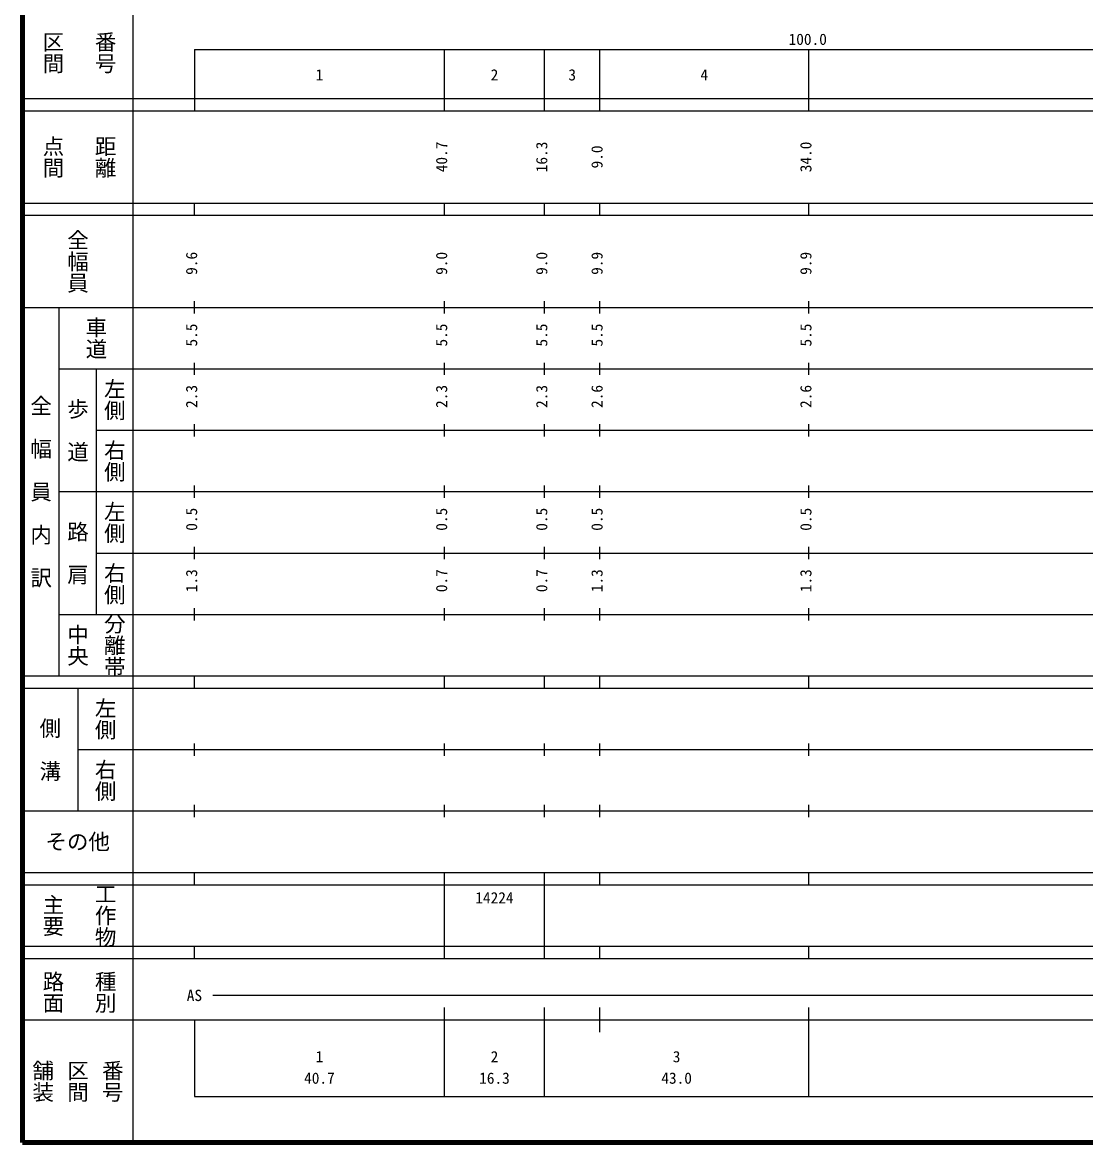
# Model space of a CAD drawing. Units: millimetres on the paper, enlarged 1000 times. Extents: x 40000 to 680000, y 20000 to 380000.
# Drawn here: x 40000 to 213079, y 20000 to 202409 of the extents above; entities that cross this region are included whole.
import ezdxf
from ezdxf.enums import TextEntityAlignment as Align

# ---------------------------------------------------------------- set-up
doc = ezdxf.new("R2010")
doc.units = ezdxf.units.MM
doc.header["$LTSCALE"] = 1000
doc.layers.add('M-TTL', color=2, linetype='Continuous', lineweight=140)
doc.layers.add('M-TTL-BAND', color=7, linetype='Continuous', lineweight=25)
doc.styles.add('@ＭＳ ゴシック', font='')
doc.styles.add('ＭＳ ゴシック', font='')
doc.styles.get('@ＭＳ ゴシック').set_extended_font_data('@MS Gothic')
doc.styles.get('ＭＳ ゴシック').set_extended_font_data('MS Gothic')

msp = doc.modelspace()

# ---------------------------------------------------------------- linework, layer by layer
at = {"layer": 'M-TTL'}
for p, q in [((40000, 380000), (40000, 20000)), ((40000, 20000), (680000, 20000))]:
    msp.add_line(p, q, dxfattribs=at)
at = {"layer": 'M-TTL-BAND'}
for p, q in [((58000, 370000), (58000, 20000)), ((68000, 198000), (579000, 198000)), ((68000, 198000), (68000, 188000)), ((108700, 188000), (108700, 198000)), ((125000, 188000), (125000, 198000)), ((134000, 188000), (134000, 198000)), ((168000, 188000), (168000, 198000)), ((40000, 190000), (579000, 190000)), ((40000, 188000), (579000, 188000)), ((40000, 173000), (579000, 173000)), ((68000, 171000), (68000, 173000)), ((108700, 171000), (108700, 173000)), ((125000, 171000), (125000, 173000)), ((134000, 171000), (134000, 173000)), ((168000, 171000), (168000, 173000)), ((40000, 171000), (579000, 171000)), ((68000, 155000), (68000, 157000)), ((108700, 155000), (108700, 157000)), ((125000, 155000), (125000, 157000)), ((134000, 155000), (134000, 157000)), ((168000, 155000), (168000, 157000)), ((40000, 156000), (579000, 156000)), ((46000, 96000), (46000, 156000)), ((46000, 146000), (579000, 146000)), ((52000, 146000), (52000, 106000)), ((68000, 145000), (68000, 147000)), ((108700, 145000), (108700, 147000)), ((125000, 145000), (125000, 147000)), ((134000, 145000), (134000, 147000)), ((168000, 145000), (168000, 147000)), ((68000, 135000), (68000, 137000)), ((108700, 135000), (108700, 137000)), ((125000, 135000), (125000, 137000)), ((134000, 135000), (134000, 137000)), ((168000, 135000), (168000, 137000)), ((52000, 136000), (579000, 136000)), ((46000, 126000), (579000, 126000)), ((68000, 125000), (68000, 127000)), ((108700, 125000), (108700, 127000)), ((125000, 125000), (125000, 127000)), ((134000, 125000), (134000, 127000)), ((168000, 125000), (168000, 127000)), ((68000, 115000), (68000, 117000)), ((108700, 115000), (108700, 117000)), ((125000, 115000), (125000, 117000)), ((134000, 115000), (134000, 117000)), ((168000, 115000), (168000, 117000)), ((52000, 116000), (579000, 116000)), ((46000, 106000), (579000, 106000)), ((68000, 105000), (68000, 107000)), ((108700, 105000), (108700, 107000)), ((125000, 105000), (125000, 107000)), ((134000, 105000), (134000, 107000)), ((168000, 105000), (168000, 107000)), ((40000, 96000), (579000, 96000)), ((68000, 94000), (68000, 96000)), ((108700, 94000), (108700, 96000)), ((125000, 94000), (125000, 96000)), ((134000, 94000), (134000, 96000)), ((168000, 94000), (168000, 96000)), ((40000, 94000), (579000, 94000)), ((49000, 94000), (49000, 74000)), ((49000, 84000), (579000, 84000)), ((68000, 83000), (68000, 85000)), ((108700, 83000), (108700, 85000)), ((125000, 83000), (125000, 85000)), ((134000, 83000), (134000, 85000)), ((168000, 83000), (168000, 85000)), ((68000, 73000), (68000, 75000)), ((108700, 73000), (108700, 75000)), ((125000, 73000), (125000, 75000)), ((134000, 73000), (134000, 75000)), ((168000, 73000), (168000, 75000)), ((40000, 74000), (579000, 74000)), ((40000, 64000), (579000, 64000)), ((68000, 62000), (68000, 64000)), ((108700, 62000), (108700, 64000)), ((125000, 62000), (125000, 64000)), ((134000, 62000), (134000, 64000)), ((168000, 62000), (168000, 64000)), ((40000, 62000), (579000, 62000)), ((108700, 52000), (108700, 62000)), ((125000, 52000), (125000, 62000)), ((40000, 52000), (579000, 52000)), ((68000, 50000), (68000, 52000)), ((108700, 50000), (108700, 52000)), ((125000, 50000), (125000, 52000)), ((134000, 50000), (134000, 52000)), ((168000, 50000), (168000, 52000)), ((40000, 50000), (579000, 50000)), ((71000, 44000), (565000, 44000)), ((108700, 27500), (108700, 42000)), ((125000, 27500), (125000, 42000)), ((134000, 38000), (134000, 42000)), ((168000, 27500), (168000, 42000)), ((40000, 40000), (579000, 40000)), ((68000, 40000), (68000, 27500)), ((68000, 27500), (579000, 27500))]:
    msp.add_line(p, q, dxfattribs=at)

# ---------------------------------------------------------------- texts
at = {"layer": 'M-TTL-BAND', "style": '@ＭＳ ゴシック'}
for s, p in [('番号', (53500, 197500)), ('区間', (45000, 197500)), ('点間', (45000, 180500)), ('距離', (53500, 180500)), ('全幅員', (49000, 163500)), ('車道', (52000, 151000)), ('左側', (55000, 141000)), ('全\u3000幅\u3000員\u3000内\u3000訳', (43000, 126000)), ('歩\u3000道', (49000, 136000)), ('右側', (55000, 131000)), ('左側', (55000, 121000)), ('路\u3000肩', (49000, 116000)), ('右側', (55000, 111000)), ('分離帯', (55000, 101000)), ('中央', (49000, 101000)), ('左側', (53500, 89000)), ('側\u3000溝', (44500, 84000)), ('右側', (53500, 79000)), ('主要', (45000, 57000)), ('工作物', (53500, 57000)), ('路面', (45000, 44500)), ('種別', (53500, 44500)), ('舗装', (43333, 30000)), ('区間', (49000, 30000)), ('番号', (54667, 30000))]:
    msp.add_text(s, height=2566, rotation=270, dxfattribs=at).set_placement(p, align=Align.MIDDLE_CENTER)
at = {"layer": 'M-TTL-BAND', "style": 'ＭＳ ゴシック'}
for s, p in [('100.0', (167844, 198195)), ('1', (88350, 192405)), ('2', (116850, 192405)), ('3', (129500, 192405)), ('4', (151000, 192405)), ('AS', (68000, 42500)), ('1', (88350, 32523)), ('2', (116850, 32523)), ('3', (146500, 32523)), ('40.7', (88350, 29033)), ('16.3', (116850, 29033)), ('43.0', (146500, 29033))]:
    msp.add_text(s, height=1833, dxfattribs=at).set_placement(p, align=Align.BOTTOM_CENTER)
for s, p in [('40.7', (109700, 180500)), ('16.3', (126000, 180500)), ('34.0', (169000, 180500)), ('9.0', (135000, 180500)), ('9.6', (69000, 163174)), ('9.0', (109700, 163174)), ('9.0', (126000, 163174)), ('9.9', (135000, 163174)), ('9.9', (169000, 163174)), ('5.5', (69000, 151500)), ('5.5', (109700, 151500)), ('5.5', (126000, 151500)), ('5.5', (135000, 151500)), ('5.5', (169000, 151500)), ('2.3', (69000, 141500)), ('2.3', (109700, 141500)), ('2.3', (126000, 141500)), ('2.6', (135000, 141500)), ('2.6', (169000, 141500)), ('0.5', (69000, 121500)), ('0.5', (109700, 121500)), ('0.5', (126000, 121500)), ('0.5', (135000, 121500)), ('0.5', (169000, 121500)), ('1.3', (69000, 111500)), ('0.7', (109700, 111500)), ('0.7', (126000, 111500)), ('1.3', (135000, 111500)), ('1.3', (169000, 111500))]:
    msp.add_text(s, height=1833, rotation=90, dxfattribs=at).set_placement(p, align=Align.BOTTOM_CENTER)
msp.add_text('その他', height=2566, dxfattribs=at).set_placement((49000, 69000), align=Align.MIDDLE_CENTER)
msp.add_text('14224', height=1833, dxfattribs=at).set_placement((113725, 58405), align=Align.BOTTOM_LEFT)

doc.saveas('drawing.dxf')
